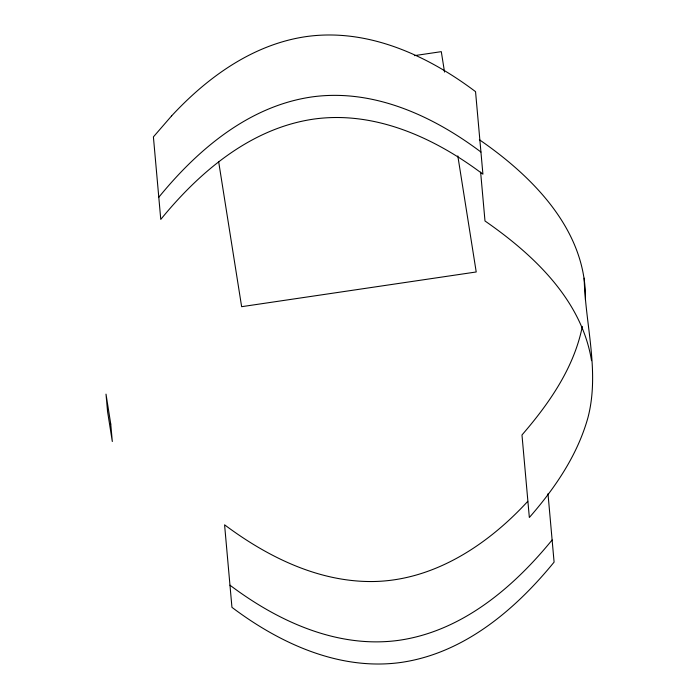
<?xml version="1.0" encoding="UTF-8"?>
<svg xmlns="http://www.w3.org/2000/svg" width="699" height="699" viewBox="0 0 699 699"><rect width="100%" height="100%" fill="white"/><g stroke="black" fill="none" stroke-linecap="round" stroke-linejoin="round"><path stroke-width="1.05" d="M585.43 299.967C586.671 230.6 532.682 176.393 479.357 139.721M582.328 326.407C574.054 367.796 549.126 403.568 521.978 434.97L529.344 517.496C554.884 488.26 577.488 455.259 587.99 417.469C599.882 371.606 585.194 324.388 584.172 278.141M158.787 197.267C197.721 149.534 248.914 106.073 311.798 96.943C373.196 88.345 432.952 115.877 480.938 152.032M552.123 539.96C513.188 587.693 461.995 631.153 399.112 640.284C337.713 648.882 277.957 621.341 229.971 585.194M527.745 501.366C487.885 544.704 434.131 580.485 373.458 581.524C318.709 582.311 267.534 556.876 224.58 524.818L231.946 607.344C279.932 643.491 339.688 671.031 401.086 662.434C463.97 653.303 515.172 609.843 554.097 562.11L547.99 493.704M414.393 55.64L441.296 51.656L444.538 72.076M591.537 360.667C581.62 299.74 533.407 254.602 484.992 220.98L480.624 172.111M457.819 155.903L476.22 271.972L241.636 306.686L218.638 161.6M171.648 115.851L153.404 136.89L160.77 219.416C199.696 171.683 250.889 128.223 313.772 119.092C375.171 110.494 434.927 138.035 482.913 174.182L475.547 91.656C427.57 55.509 367.805 27.969 306.407 36.566C253.125 44.212 207.472 77.213 171.648 115.851M110.748 424.048L106.003 394.122L107.567 411.597L112.312 441.515L110.748 424.048"/></g></svg>
